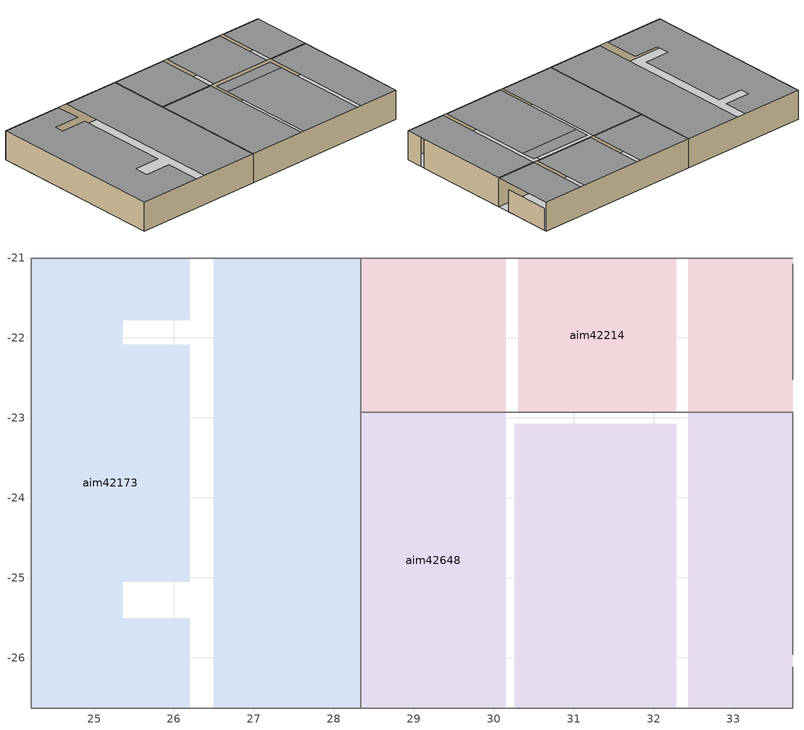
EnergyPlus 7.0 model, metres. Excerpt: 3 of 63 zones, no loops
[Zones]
aim42173
 floor to aim67589 (construction-23): 26.5,-26.63 26.5,-21 28.34,-21 28.34,-26.63 z3.66
 floor to aim1215 (construction-23): 24.21,-26.63 24.21,-21 26.2,-21 26.2,-21.78 25.36,-21.78 25.36,-22.08 26.2,-22.08 26.2,-25.05 25.36,-25.05 25.36,-25.51 26.2,-25.51 26.2,-26.63 z3.66
 wall to aim0014 (construction-31): 28.34,-21 24.21,-21 24.21,-26.63 28.34,-26.63 z2.74:3.66
 wall to aim42214 (construction-31): 28.34,-22.93 28.34,-21 z2.74:3.66
 wall to aim42648 (construction-31): 28.34,-26.63 28.34,-22.93 z2.74:3.66
 ceiling to aim0014 (construction-33): 28.34,-26.63 28.34,-21 24.21,-21 24.21,-26.63 z2.74
aim42214
 floor to aim1215 (construction-23): 32.44,-22.93 32.44,-21 33.74,-21 33.74,-22.93 z3.66
 floor to aim67780 (construction-23): 30.31,-22.93 30.31,-21 32.28,-21 32.28,-22.93 z3.66
 floor to aim67589 (construction-23): 28.34,-22.93 28.34,-21 30.15,-21 30.15,-22.93 z3.66
 wall to aim0014 (construction-31): 33.74,-21 28.34,-21 z2.74:3.66
 wall to aim42648 (construction-31): 28.34,-22.93 33.74,-22.93 z2.74:3.66
 wall to aim43306 (construction-31): 33.74,-22.52 33.74,-21.07 z2.74:3.43
 ceiling to aim42094 (construction-33): 33.74,-22.93 33.74,-21 28.34,-21 28.34,-22.93 z2.74
aim42648
 floor to aim1215 (construction-23): 32.44,-26.63 32.44,-22.93 33.74,-22.93 33.74,-26.63 z3.66
 floor to aim67821 (construction-23): 30.26,-26.63 30.26,-23.52 32.28,-23.52 32.28,-26.63 z3.66
 floor to aim67780 (construction-23): 30.26,-23.52 30.26,-23.07 32.28,-23.07 32.28,-23.52 z3.66
 floor to aim67589 (construction-23): 28.34,-26.63 28.34,-22.93 30.15,-22.93 30.15,-26.63 z3.66
 wall to aim0014 (construction-31): 28.34,-26.63 33.74,-26.63 33.74,-26.12 z2.74:3.66
 wall to aim42835 (construction-31): 33.74,-25.96 33.74,-22.93 z2.74:3.66
 ceiling to aim42394 (construction-33): 33.74,-26.63 33.74,-22.93 31.04,-22.93 31.04,-26.63 z2.74
 ceiling to aim42502 (construction-33): 31.04,-26.63 31.04,-22.93 28.34,-22.93 28.34,-26.63 z2.74
[Site:Location]
Braintree  MA United States: Latitude {deg}=42.213; Longitude {deg}=-71.033; Time Zone {hr}=-5.91942; Elevation {m}=26
[Site:GroundTemperature:BuildingSurface]
18.89, 18.92, 19.02, 19.12, 19.21, 19.23, 19.07, 19.32, 19.09, 19.21, 19.13, 18.96
[SizingPeriod:DesignDay] Day of Month=21; Humidity Indicating Type=Wet-Bulb
Name | Maximum Dry-Bulb Temperature {C} | Wet-Bulb at Max {C} | Barometric Pressure {Pa} | Wind Speed {m/s} | Wind Direction {deg} | Month | Day Type | Daily Dry-Bulb Temperature Range {deltaC} | Barometric Pressure {Pa}}
GBS_04R20_266135 Winter | -14.6 | -14.6 | 99400 | 3 | 320 | 1 | WinterDesignDay
GBS_04R20_266135 Summer | 30.8 | 22.4 |  | 0 | 0 | 7 | SummerDesignDay | 10.9 | 99800
[BUILDING]
Project Name: Building Azimuth=0; Building Terrain=Suburbs; Loads Convergence Tolerance=4E-02; Temperature Convergence Tolerance=4E-01; Solar Distribution=MinimalShadowing; Max Number of Warmup Days=25; Minimum Number of Warmup Days=6
[MATERIAL]
mat-384: Smooth, 0.01905, 0.11544, 512.591, 1381.644, 0.9, 0.75, 0.75
mat-353: Smooth, 0.01588, 0.160266, 800.923, 837.36, 0.9, 0.75, 0.75
mat-223: Smooth, 0.01271, 0.0571142, 288.332, 1339.776, 0.9, 0.75, 0.75
[MATERIAL:NoMass]
mat-248: MediumRough, 0.366309
mat-452: Smooth, 0.170827
[MATERIAL:AirGap]
mat-464: 0.109188
[CONSTRUCTION]
construction-31: mat-353, mat-464, mat-353
construction-33: mat-223
construction-23: mat-384, mat-452, mat-248
[ZONE]
aim42173: 0, 0, 0, 0, 1, 1, 0.716716, 16.6397, 23.2167
aim42214: 0, 0, 0, 0, 1, 1, 0.65076, 6.79319, 10.4389
aim42648: 0, 0, 0, 0, 1, 1, 0.714395, 14.2795, 19.9882
